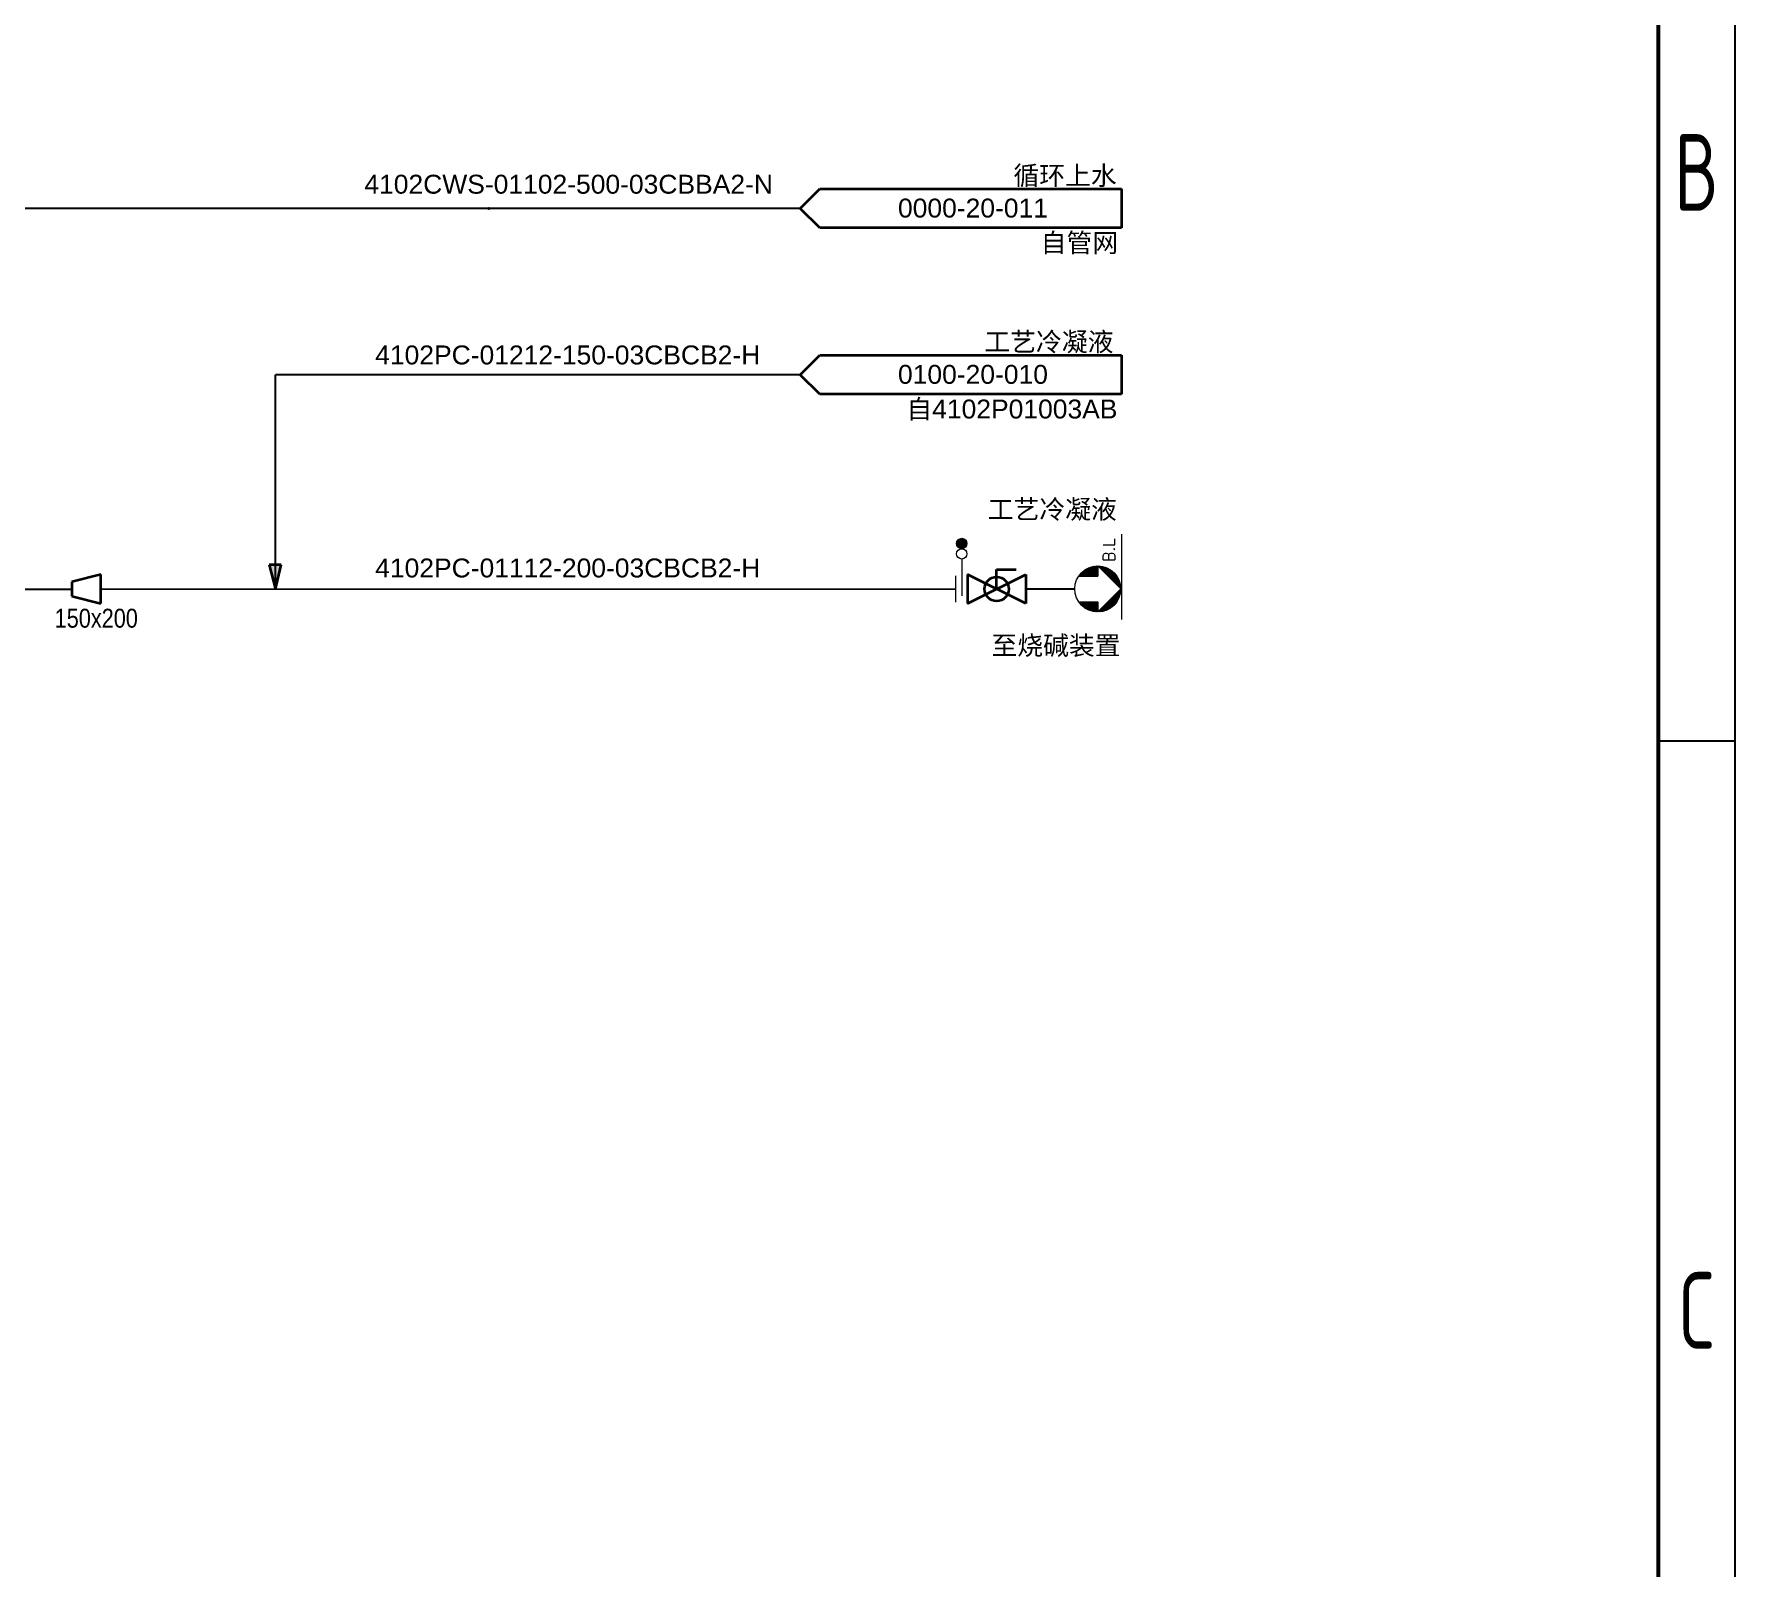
# Model space of a CAD drawing. Extents: x 757 to 8510, y -6585 to 527.
# Drawn here: x 6308.9 to 6530.8, y -682.5 to -482.4 of the extents above; entities that cross this region are included whole.
import ezdxf
from ezdxf.enums import TextEntityAlignment as Align

# ---------------------------------------------------------------- set-up
doc = ezdxf.new("R2010")
doc.units = 0
doc.header["$MEASUREMENT"] = 0
doc.layers.get('0').update_dxf_attribs({"linetype": 'CONTINUOUS'})
for name, color, linetype in [('11', 7, 'CONTINUOUS'), ('ConsistencyChecks', 7, 'CONTINUOUS'), ('PUB_TITLE', 1, 'CONTINUOUS'), ('图框', 92, 'CONTINUOUS')]:
    doc.layers.add(name, color=color, linetype=linetype)
doc.layers.add('TXT', color=9, linetype='CONTINUOUS', lineweight=0)
doc.styles.add('1', font='txt', dxfattribs={"bigfont": 'hztxt'})
doc.styles.add('Arial', font='arial.ttf')
doc.styles.add('Arial Narrow', font='ARIALN.TTF')
doc.styles.add('CD-Title Block', font='gbenor.shx', dxfattribs={"width": 0.8, "bigfont": 'gbcbig.shx'})
doc.styles.add('txt.shx', font='arial.ttf')

# ---------------------------------------------------------------- blocks, each defined once
blk = doc.blocks.new('OFF-DRAWING', base_point=(-22.23, 0))
at = {"color": 0, "linetype": 'ByBlock', "lineweight": -2}
for p, q in [((-3.81, 2.54), (-43.18, 2.54)), ((-43.18, 2.54), (-43.18, -2.54)), ((-1.27, 0), (-3.81, 2.54)), ((-3.81, -2.54), (-1.27, 0)), ((-43.18, -2.54), (-3.81, -2.54))]:
    blk.add_line(p, q, dxfattribs=at)
blk = doc.blocks.new('BALL VALVE')
at = {"color": 0, "linetype": 'ByBlock', "lineweight": -2}
for p, q in [((0, 0), (0, 2.54)), ((0, 2.54), (2.54, 2.54)), ((-3.81, 1.905), (-3.81, -1.905)), ((3.81, -1.905), (-3.81, 1.905)), ((-3.81, -1.905), (3.81, 1.905)), ((3.81, 1.905), (3.81, -1.905))]:
    blk.add_line(p, q, dxfattribs=at)
blk.add_circle((0, 0), 1.587, dxfattribs=at)
blk = doc.blocks.new('CONCENTRIC')
at = {"color": 0, "linetype": 'ByBlock', "lineweight": -2}
for p, q in [((-1.905, -1.905), (-1.905, 1.905)), ((-1.905, 1.905), (1.905, 0.953)), ((1.905, 0.953), (1.905, -0.952)), ((1.905, -0.952), (-1.905, -1.905))]:
    blk.add_line(p, q, dxfattribs=at)
blk = doc.blocks.new('A1图框_H')
at = {"layer": '图框', "linetype": 'Continuous'}
blk.add_line((10, 287), (0, 287), dxfattribs=at)
blk.add_lwpolyline([(-831, 584), (10, 584), (10, -10), (-831, -10)], close=True, dxfattribs=at)
at = {"layer": '图框', "linetype": 'Continuous', "const_width": 0.5}
blk.add_lwpolyline([(-806, 574), (0, 574), (0, 0), (-806, 0)], close=True, dxfattribs=at)
at = {"layer": '图框', "linetype": 'Continuous', "style": 'CD-Title Block', "width": 0.8}
for s, p in [('B', (5, 361.25)), ('C', (5, 212.75))]:
    blk.add_text(s, height=10, dxfattribs=at).set_placement(p, align=Align.MIDDLE)

msp = doc.modelspace()

# ---------------------------------------------------------------- hatches: boundary and pattern name
at = {"layer": '11', "linetype": 'ByBlock'}
msp.add_hatch(color=7, dxfattribs=at).paths.add_polyline_path([(6340.35, -554.78), (6341.13, -551.62), (6339.55, -551.62)])

# ---------------------------------------------------------------- linework, layer by layer
at = {"layer": '11', "color": 7, "linetype": 'Continuous', "lineweight": 35}
for p, q in [((6339.55, -551.62), (6340.35, -554.78)), ((6341.13, -551.62), (6339.55, -551.62)), ((6340.35, -554.78), (6341.13, -551.62))]:
    msp.add_line(p, q, dxfattribs=at)
at = {"layer": '11', "color": 30, "linetype": 'Continuous', "lineweight": 25, "true_color": 0xff8000}
for points in [[(6368.19, -505.11), (6022.89, -505.11)], [(6408.83, -505.11), (6368.19, -505.11)], [(6408.83, -526.81), (6340.35, -526.81)], [(6340.35, -554.78), (6340.35, -526.81)], [(6290.72, -554.79), (6313.79, -554.78)], [(6317.6, -554.78), (6429.13, -554.77)], [(6438.25, -554.76), (6444.63, -554.76)]]:
    msp.add_lwpolyline(points, dxfattribs=at)
at = {"layer": '11', "color": 7, "linetype": 'Continuous', "lineweight": 0}
msp.add_lwpolyline([(6340.35, -554.78), (6341.13, -551.62), (6339.55, -551.62)], close=True, dxfattribs=at)
at = {"layer": '11', "color": 7, "linetype": 'Continuous', "lineweight": 35}
msp.add_point((6368.19, -505.11), dxfattribs=at)
at = {"layer": 'ConsistencyChecks', "color": 7, "linetype": 'Continuous', "lineweight": 9}
msp.add_point((6368.19, -505.11), dxfattribs=at)
msp.add_point((6368.19, -505.11), dxfattribs=at)
msp.add_point((6368.19, -505.11), dxfattribs=at)
at = {"layer": 'ConsistencyChecks', "color": 5, "linetype": 'Continuous', "lineweight": 9}
for p in [(6408.83, -505.11), (6408.83, -526.81)]:
    msp.add_point(p, dxfattribs=at)
at = {"layer": 'PUB_TITLE', "color": 2}
msp.add_lwpolyline([(5689.75, -277.65), (6530.75, -277.65), (6530.75, -871.65), (5689.75, -871.65)], close=True, dxfattribs=at)
at = {"layer": 'TXT', "color": 0, "linetype": 'Continuous'}
for p, q in [((6450.74, -547.64), (6450.74, -558.74)), ((6429.26, -549.11), (6429.26, -548.57)), ((6429.32, -549.21), (6429.32, -548.47)), ((6429.37, -549.29), (6429.37, -548.39)), ((6429.43, -549.34), (6429.43, -548.34)), ((6429.49, -549.39), (6429.49, -548.29)), ((6429.54, -549.43), (6429.54, -548.26)), ((6429.6, -549.45), (6429.6, -548.23)), ((6429.66, -549.48), (6429.66, -548.2)), ((6429.71, -549.49), (6429.71, -548.19)), ((6429.77, -549.51), (6429.77, -548.17)), ((6429.82, -549.51), (6429.82, -548.17)), ((6429.88, -549.52), (6429.88, -548.17)), ((6429.94, -549.51), (6429.94, -548.17)), ((6429.99, -549.51), (6429.99, -548.17)), ((6430.05, -549.49), (6430.05, -548.19)), ((6430.11, -549.48), (6430.11, -548.2)), ((6430.16, -549.45), (6430.16, -548.23)), ((6430.22, -549.43), (6430.22, -548.26)), ((6430.27, -549.39), (6430.27, -548.29)), ((6430.33, -549.34), (6430.33, -548.34)), ((6430.39, -549.29), (6430.39, -548.39)), ((6430.44, -549.21), (6430.44, -548.47)), ((6430.5, -549.11), (6430.5, -548.57)), ((6429.88, -550.87), (6429.88, -555.67)), ((6445.22, -552.98), (6445.85, -552.36)), ((6445.24, -553.1), (6446.23, -552.12)), ((6445.38, -553.1), (6446.49, -551.99)), ((6445.53, -553.1), (6446.71, -551.91)), ((6445.67, -553.1), (6446.91, -551.85)), ((6445.81, -553.1), (6447.09, -551.82)), ((6445.95, -553.1), (6447.26, -551.79)), ((6446.09, -553.1), (6447.42, -551.78)), ((6446.23, -553.1), (6447.56, -551.77)), ((6446.37, -553.1), (6447.63, -551.85)), ((6446.52, -553.1), (6447.63, -551.99)), ((6446.66, -553.1), (6447.63, -552.13)), ((6446.8, -553.1), (6447.63, -552.27)), ((6446.94, -553.1), (6447.63, -552.41)), ((6447.63, -551.77), (6450.63, -554.77)), ((6447.63, -551.77), (6447.63, -553.1)), ((6447.67, -551.81), (6447.7, -551.77)), ((6447.74, -551.88), (6447.84, -551.78)), ((6447.81, -551.95), (6447.97, -551.79)), ((6447.88, -552.02), (6448.09, -551.8)), ((6447.95, -552.09), (6448.21, -551.83)), ((6448.02, -552.16), (6448.33, -551.85)), ((6448.09, -552.23), (6448.44, -551.88)), ((6448.16, -552.3), (6448.55, -551.91)), ((6448.23, -552.37), (6448.66, -551.95)), ((6448.3, -552.44), (6448.76, -551.99)), ((6448.37, -552.51), (6448.86, -552.03)), ((6448.45, -552.58), (6448.95, -552.08)), ((6448.52, -552.66), (6449.05, -552.12)), ((6448.59, -552.73), (6449.14, -552.17)), ((6448.66, -552.8), (6449.23, -552.23)), ((6448.73, -552.87), (6449.31, -552.28)), ((6448.8, -552.94), (6449.39, -552.34)), ((6448.87, -553.01), (6449.47, -552.4)), ((6448.94, -553.08), (6449.55, -552.47)), ((6429.13, -556.49), (6429.13, -553.04)), ((6430.63, -556.49), (6430.63, -553.04)), ((6445.14, -553.1), (6447.63, -553.1)), ((6447.08, -553.1), (6447.63, -552.55)), ((6447.22, -553.1), (6447.63, -552.69)), ((6447.36, -553.1), (6447.63, -552.84)), ((6447.51, -553.1), (6447.63, -552.98)), ((6449.01, -553.15), (6449.63, -552.53)), ((6449.08, -553.22), (6449.7, -552.6)), ((6449.15, -553.29), (6449.77, -552.67)), ((6449.22, -553.36), (6449.84, -552.74)), ((6449.29, -553.43), (6449.91, -552.82)), ((6449.36, -553.5), (6449.97, -552.9)), ((6449.44, -553.57), (6450.03, -552.98)), ((6449.51, -553.65), (6450.09, -553.06)), ((6449.58, -553.72), (6450.15, -553.14)), ((6449.65, -553.79), (6450.2, -553.23)), ((6449.72, -553.86), (6450.26, -553.32)), ((6449.79, -553.93), (6450.3, -553.41)), ((6449.86, -554), (6450.35, -553.51)), ((6449.93, -554.07), (6450.39, -553.61)), ((6450, -554.14), (6450.43, -553.71)), ((6450.07, -554.21), (6450.47, -553.81)), ((6450.14, -554.28), (6450.51, -553.92)), ((6450.21, -554.35), (6450.54, -554.03)), ((6450.28, -554.42), (6450.56, -554.14)), ((6450.35, -554.49), (6450.59, -554.26)), ((6450.42, -554.56), (6450.6, -554.39)), ((6450.5, -554.63), (6450.62, -554.51)), ((6450.57, -554.71), (6450.63, -554.65)), ((6445.14, -556.45), (6445.16, -556.44)), ((6445.14, -556.44), (6447.63, -556.44)), ((6445.2, -556.53), (6445.3, -556.44)), ((6445.26, -556.61), (6445.44, -556.44)), ((6445.33, -556.69), (6445.58, -556.44)), ((6445.39, -556.77), (6445.72, -556.44)), ((6445.46, -556.84), (6445.87, -556.44)), ((6445.53, -556.91), (6446.01, -556.44)), ((6445.6, -556.98), (6446.15, -556.44)), ((6445.68, -557.05), (6446.29, -556.44)), ((6445.76, -557.11), (6446.43, -556.44)), ((6445.84, -557.17), (6446.57, -556.44)), ((6445.92, -557.23), (6446.71, -556.44)), ((6446, -557.29), (6446.86, -556.44)), ((6446.09, -557.34), (6447, -556.44)), ((6446.18, -557.4), (6447.14, -556.44)), ((6446.27, -557.44), (6447.28, -556.44)), ((6446.37, -557.49), (6447.42, -556.44)), ((6446.47, -557.53), (6447.56, -556.44)), ((6446.57, -557.57), (6447.63, -556.51)), ((6446.67, -557.61), (6447.63, -556.65)), ((6446.78, -557.64), (6447.63, -556.79)), ((6450.63, -554.77), (6447.63, -557.77)), ((6447.63, -556.44), (6447.63, -557.77)), ((6447.65, -557.77), (6450.63, -554.78)), ((6447.79, -557.76), (6450.62, -554.93)), ((6447.95, -557.75), (6450.61, -555.08)), ((6448.11, -557.73), (6450.59, -555.25)), ((6448.28, -557.7), (6450.56, -555.42)), ((6448.47, -557.65), (6450.51, -555.61)), ((6448.69, -557.58), (6450.44, -555.83)), ((6448.93, -557.47), (6450.33, -556.07)), ((6449.26, -557.29), (6450.15, -556.4)), ((6446.89, -557.68), (6447.63, -556.94)), ((6447, -557.7), (6447.63, -557.08)), ((6447.12, -557.73), (6447.63, -557.22)), ((6447.25, -557.74), (6447.63, -557.36)), ((6447.37, -557.76), (6447.63, -557.5)), ((6447.51, -557.77), (6447.63, -557.64))]:
    msp.add_line(p, q, dxfattribs=at)
for centre, radius in [((6429.88, -548.84), 0.675), ((6429.88, -550.19), 0.675), ((6447.63, -554.77), 3)]:
    msp.add_circle(centre, radius, dxfattribs=at)

# ---------------------------------------------------------------- block references
at = {"layer": '11', "color": 56, "linetype": 'Continuous', "lineweight": 35, "true_color": 0x808000, "xscale": -1}
for name, p in [('OFF-DRAWING', (6429.78, -505.11)), ('OFF-DRAWING', (6429.78, -526.81)), ('CONCENTRIC', (6315.69, -554.78))]:
    msp.add_blockref(name, p, dxfattribs=at)
at = {"layer": '11', "color": 56, "linetype": 'Continuous', "lineweight": 35, "true_color": 0x808000}
msp.add_blockref('BALL VALVE', (6434.44, -554.77), dxfattribs=at)
at = {"layer": '图框', "linetype": 'Continuous'}
msp.add_blockref('A1图框_H', (6520.75, -861.65), dxfattribs=at)

# ---------------------------------------------------------------- texts
at = {"layer": '11', "color": 7}
for s, height, style, p in [('循环上水', 2.469, 'txt.shx', (6443.36, -500.82)), ('0000-20-011', 2.4694, 'Arial', (6431.35, -505.07)), ('自管网', 2.469, 'txt.shx', (6445.23, -509.59)), ('工艺冷凝液', 2.469, 'txt.shx', (6441.26, -522.52)), ('0100-20-010', 2.4694, 'Arial', (6431.35, -526.77)), ('自4102P01003AB', 2.4694, 'txt.shx', (6436.43, -531.29)), ('工艺冷凝液', 2.469, 'txt.shx', (6441.7, -544.38)), ('150x200', 2.469, 'Arial Narrow', (6316.99, -558.59)), ('至烧碱装置', 2.469, 'txt.shx', (6442.18, -562.14))]:
    msp.add_text(s, height=height, dxfattribs=dict(at, style=style)).set_placement(p, align=Align.MIDDLE_CENTER)
at = {"layer": '11', "color": 7, "style": 'Arial'}
for s, p in [('4102CWS-01102-500-03CBBA2-N', (6378.61, -503.19)), ('4102PC-01212-150-03CBCB2-H', (6378.49, -525.47)), ('4102PC-01112-200-03CBCB2-H', (6378.49, -553.27))]:
    msp.add_text(s, height=2.4694, dxfattribs=at).set_placement(p, align=Align.CENTER)
at = {"layer": 'TXT', "color": 0, "linetype": 'Continuous', "style": '1'}
msp.add_text('B.L', height=1.5, rotation=90, dxfattribs=at).set_placement((6449.85, -551.25))

doc.saveas('drawing.dxf')
